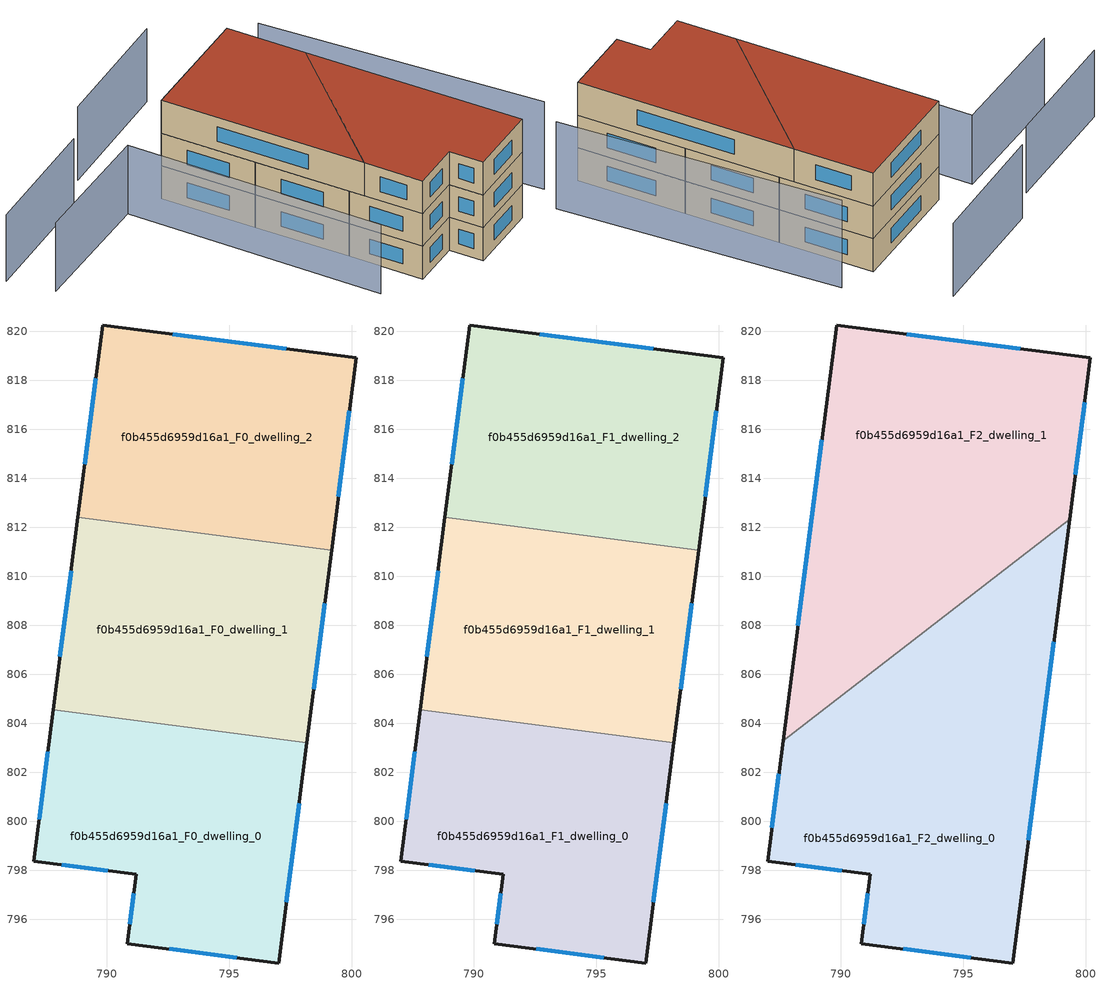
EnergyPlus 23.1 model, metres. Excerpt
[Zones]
f0b455d6959d16a1_F0_dwelling_0
 floor ground (EU_floor_Construction): 798.17,803.22 797.02,794.22 790.84,795.02 791.21,797.84 787.03,798.38 787.82,804.55 z0
 wall outside (EU_wall_Construction): 787.82,804.55 787.03,798.38 791.21,797.84 790.84,795.02 797.02,794.22 798.17,803.22 z0:3
 wall to f0b455d6959d16a1_F0_dwelling_1 (EU_wall_Construction): 798.17,803.22 787.82,804.55 z0:3
 window (EU_Window_Construction): 788.18,798.23 790.05,797.99 / 787.6,802.85 787.25,800.09 / 797.34,796.71 797.85,800.74 / 792.55,794.8 795.31,794.44 / 791.11,797.06 790.95,795.8 z0.83:2.17
f0b455d6959d16a1_F0_dwelling_1
 floor ground (EU_floor_Construction): 799.18,811.07 798.17,803.22 787.82,804.55 788.83,812.4 z0
 wall outside (EU_wall_Construction): 798.17,803.22 799.18,811.07 / 788.83,812.4 787.82,804.55 z0:3
 wall to f0b455d6959d16a1_F0_dwelling_2 (EU_wall_Construction): 799.18,811.07 788.83,812.4 z0:3
 window (EU_Window_Construction): 798.45,805.39 798.9,808.9 / 788.55,810.23 788.1,806.72 z0.83:2.17
f0b455d6959d16a1_F0_dwelling_2
 floor ground (EU_floor_Construction): 800.19,818.93 799.18,811.07 788.83,812.4 789.84,820.26 z0
 wall outside (EU_wall_Construction): 799.18,811.07 800.19,818.93 789.84,820.26 788.83,812.4 z0:3
 window (EU_Window_Construction): 797.33,819.3 792.7,819.89 / 799.46,813.24 799.91,816.76 / 789.56,818.09 789.11,814.57 z0.83:2.17
f0b455d6959d16a1_F1_dwelling_0
 floor to f0b455d6959d16a1_F0_dwelling_0 (EU_floor_Construction): 798.17,803.22 797.02,794.22 790.84,795.02 791.21,797.84 787.03,798.38 787.82,804.55 z3
 wall outside (EU_wall_Construction): 787.82,804.55 787.03,798.38 791.21,797.84 790.84,795.02 797.02,794.22 798.17,803.22 z3:6
 wall to f0b455d6959d16a1_F1_dwelling_1 (EU_wall_Construction): 798.17,803.22 787.82,804.55 z3:6
 window (EU_Window_Construction): 788.18,798.23 790.05,797.99 / 787.6,802.85 787.25,800.09 / 797.34,796.71 797.85,800.74 / 792.55,794.8 795.31,794.44 / 791.11,797.06 790.95,795.8 z3.83:5.17
f0b455d6959d16a1_F1_dwelling_1
 floor to f0b455d6959d16a1_F0_dwelling_1 (EU_floor_Construction): 799.18,811.07 798.17,803.22 787.82,804.55 788.83,812.4 z3
 wall outside (EU_wall_Construction): 798.17,803.22 799.18,811.07 / 788.83,812.4 787.82,804.55 z3:6
 wall to f0b455d6959d16a1_F1_dwelling_2 (EU_wall_Construction): 799.18,811.07 788.83,812.4 z3:6
 window (EU_Window_Construction): 798.45,805.39 798.9,808.9 / 788.55,810.23 788.1,806.72 z3.83:5.17
f0b455d6959d16a1_F1_dwelling_2
 floor to f0b455d6959d16a1_F0_dwelling_2 (EU_floor_Construction): 800.19,818.93 799.18,811.07 788.83,812.4 789.84,820.26 z3
 wall outside (EU_wall_Construction): 799.18,811.07 800.19,818.93 789.84,820.26 788.83,812.4 z3:6
 window (EU_Window_Construction): 797.33,819.3 792.7,819.89 / 799.46,813.24 799.91,816.76 / 789.56,818.09 789.11,814.57 z3.83:5.17
f0b455d6959d16a1_F2_dwelling_0
 floor to f0b455d6959d16a1_F1_dwelling_0 (EU_floor_Construction): 798.17,803.22 797.02,794.22 790.84,795.02 791.21,797.84 787.03,798.38 787.66,803.3 789.07,804.39 z6
 floor to f0b455d6959d16a1_F1_dwelling_1 (EU_floor_Construction): 799.18,811.07 798.17,803.22 789.07,804.39 797.93,811.23 z6
 floor to f0b455d6959d16a1_F1_dwelling_2 (EU_floor_Construction): 799.34,812.32 799.18,811.07 797.93,811.23 z6
 wall outside (EU_wall_Construction): 787.66,803.3 787.03,798.38 791.21,797.84 790.84,795.02 797.02,794.22 799.34,812.32 z6:9
 wall to f0b455d6959d16a1_F2_dwelling_1 (EU_wall_Construction): 799.34,812.32 787.66,803.3 z6:9
 window (EU_Window_Construction): 788.18,798.23 790.05,797.99 / 787.48,801.94 787.2,799.74 / 797.66,799.22 798.7,807.33 / 792.55,794.8 795.31,794.44 / 791.11,797.06 790.95,795.8 z6.83:8.17
 roof outside (EU_roof_Construction): 797.02,794.22 799.34,812.32 787.66,803.3 787.03,798.38 791.21,797.84 790.84,795.02 z9
f0b455d6959d16a1_F2_dwelling_1
 floor to f0b455d6959d16a1_F1_dwelling_1 (EU_floor_Construction): 797.93,811.23 789.07,804.39 787.82,804.55 788.83,812.4 z6
 floor to f0b455d6959d16a1_F1_dwelling_2 (EU_floor_Construction): 800.19,818.93 799.34,812.32 797.93,811.23 788.83,812.4 789.84,820.26 z6
 floor to f0b455d6959d16a1_F1_dwelling_0 (EU_floor_Construction): 789.07,804.39 787.66,803.3 787.82,804.55 z6
 wall outside (EU_wall_Construction): 799.34,812.32 800.19,818.93 789.84,820.26 787.66,803.3 z6:9
 window (EU_Window_Construction): 797.33,819.3 792.7,819.89 / 799.58,814.15 799.96,817.1 / 789.24,815.57 788.26,807.98 z6.83:8.17
 roof outside (EU_roof_Construction): 799.34,812.32 800.19,818.93 789.84,820.26 787.66,803.3 z9
shading: 800.98,793.99 802.9,817.47 z0:8; 775.96,823.45 787.12,821.92 / 787.12,821.92 784.19,800.66 z0:6.3; 786.75,826.08 775.86,827.38 z0:6.1; 801.03,825.64 789.86,826.94 z0:6.7
[Building]
EU S2 Campaign: North Axis=0; Terrain=City; Solar Distribution=FullExterior
[Site:Location]
Cape.Town.Intl.AP: Latitude=-33.965; Longitude=18.602; Time Zone=2; Elevation=46
[SizingPeriod:WeatherFileDays]
AnnualSizingPeriod: Begin Month=1; Begin Day of Month=1; End Month=12; End Day of Month=31; Day of Week for Start Day=Monday; Use Weather File Daylight Saving Period=No; Use Weather File Rain and Snow Indicators=No
[MATERIAL]
EU_InternalMass_Material: Roughness=MediumRough; Thickness=0.1; Conductivity=1; Density=1800; Specific Heat=900; Thermal Absorptance=0.9; Solar Absorptance=0.7; Visible Absorptance=0.7
[MATERIAL:NOMASS] Roughness=MediumRough; Thermal Absorptance=0.9; Solar Absorptance=0.7; Visible Absorptance=0.7
Name | Thermal Resistance
EU_wall_NoMass | 0.442504
EU_roof_NoMass | 3.89789
EU_floor_NoMass | 1.88143
[WINDOWMATERIAL:SIMPLEGLAZINGSYSTEM]
EU_Window_SimpleGlazing: UFactor=5.07782; Solar Heat Gain Coefficient=0.85; Visible Transmittance=0.85
[CONSTRUCTION]
EU_wall_Construction: EU_wall_NoMass
EU_roof_Construction: EU_roof_NoMass
EU_floor_Construction: EU_floor_NoMass
EU_Window_Construction: EU_Window_SimpleGlazing
EU_InternalMass_Construction: EU_InternalMass_Material
[ZONE] Type=1; Multiplier=1; Ceiling Height=autocalculate; Floor Area=autocalculate; Part of Total Floor Area=Yes
Name | Volume
f0b455d6959d16a1_F0_dwelling_0; f0b455d6959d16a1_F1_dwelling_0 | 247.986
f0b455d6959d16a1_F2_dwelling_0 | 371.984
f0b455d6959d16a1_F0_dwelling_1; f0b455d6959d16a1_F1_dwelling_1; f0b455d6959d16a1_F0_dwelling_2; f0b455d6959d16a1_F1_dwelling_2 | 247.987
f0b455d6959d16a1_F2_dwelling_1 | 371.983
[INTERNALMASS] Construction=EU_InternalMass_Construction
Name | Zone or ZoneList | Surface Area
f0b455d6959d16a1_F0_dwelling_0_EU_InternalMass | f0b455d6959d16a1_F0_dwelling_0 | 82.662
f0b455d6959d16a1_F0_dwelling_1_EU_InternalMass | f0b455d6959d16a1_F0_dwelling_1 | 82.6623
f0b455d6959d16a1_F0_dwelling_2_EU_InternalMass | f0b455d6959d16a1_F0_dwelling_2 | 82.6623
f0b455d6959d16a1_F1_dwelling_0_EU_InternalMass | f0b455d6959d16a1_F1_dwelling_0 | 82.662
f0b455d6959d16a1_F1_dwelling_1_EU_InternalMass | f0b455d6959d16a1_F1_dwelling_1 | 82.6623
f0b455d6959d16a1_F1_dwelling_2_EU_InternalMass | f0b455d6959d16a1_F1_dwelling_2 | 82.6623
f0b455d6959d16a1_F2_dwelling_0_EU_InternalMass | f0b455d6959d16a1_F2_dwelling_0 | 123.994
f0b455d6959d16a1_F2_dwelling_1_EU_InternalMass | f0b455d6959d16a1_F2_dwelling_1 | 123.994
[OTHEREQUIPMENT] Fuel Type=Electricity; Design Level Calculation Method=Watts/Area; Power per Zone Floor Area=1; Fraction Latent=0; Fraction Radiant=0; Fraction Lost=0; Carbon Dioxide Generation Rate=0; EndUse Subcategory=EU_Step8_InternalGains
Name | Zone or ZoneList or Space or SpaceList | Schedule
EU_Step8_InternalGain_f0b455d6959d16a1_F0_dwelling_0_f000 | f0b455d6959d16a1_F0_dwelling_0 | EU_Step8_GainSchedule_f0b455d6959d16a1_F0_dwelling_0_f000
EU_Step8_InternalGain_f0b455d6959d16a1_F0_dwelling_1_f000 | f0b455d6959d16a1_F0_dwelling_1 | EU_Step8_GainSchedule_f0b455d6959d16a1_F0_dwelling_1_f000
EU_Step8_InternalGain_f0b455d6959d16a1_F0_dwelling_2_f000 | f0b455d6959d16a1_F0_dwelling_2 | EU_Step8_GainSchedule_f0b455d6959d16a1_F0_dwelling_2_f000
EU_Step8_InternalGain_f0b455d6959d16a1_F1_dwelling_0_f000 | f0b455d6959d16a1_F1_dwelling_0 | EU_Step8_GainSchedule_f0b455d6959d16a1_F1_dwelling_0_f000
EU_Step8_InternalGain_f0b455d6959d16a1_F1_dwelling_1_f000 | f0b455d6959d16a1_F1_dwelling_1 | EU_Step8_GainSchedule_f0b455d6959d16a1_F1_dwelling_1_f000
EU_Step8_InternalGain_f0b455d6959d16a1_F1_dwelling_2_f000 | f0b455d6959d16a1_F1_dwelling_2 | EU_Step8_GainSchedule_f0b455d6959d16a1_F1_dwelling_2_f000
EU_Step8_InternalGain_f0b455d6959d16a1_F2_dwelling_0_f000 | f0b455d6959d16a1_F2_dwelling_0 | EU_Step8_GainSchedule_f0b455d6959d16a1_F2_dwelling_0_f000
EU_Step8_InternalGain_f0b455d6959d16a1_F2_dwelling_1_f000 | f0b455d6959d16a1_F2_dwelling_1 | EU_Step8_GainSchedule_f0b455d6959d16a1_F2_dwelling_1_f000
[ZONEVENTILATION:DESIGNFLOWRATE] Schedule=EU_AlwaysOn; Design Flow Rate Calculation Method=AirChanges/Hour; Air Changes per Hour=0.569476; Ventilation Type=Natural; Fan Pressure Rise=0; Fan Total Efficiency=1; Constant Term Coefficient=1; Temperature Term Coefficient=0; Velocity Term Coefficient=0; Velocity Squared Term Coefficient=0; Minimum Indoor Temperature=-100; Maximum Indoor Temperature=100; Delta Temperature=-100; Minimum Outdoor Temperature=-100; Maximum Outdoor Temperature=100; Maximum Wind Speed=40
Name | Zone or ZoneList or Space or SpaceList
EU_ConstantAir_f0b455d6959d16a1_F0_dwelling_0 | f0b455d6959d16a1_F0_dwelling_0
EU_ConstantAir_f0b455d6959d16a1_F0_dwelling_1 | f0b455d6959d16a1_F0_dwelling_1
EU_ConstantAir_f0b455d6959d16a1_F0_dwelling_2 | f0b455d6959d16a1_F0_dwelling_2
EU_ConstantAir_f0b455d6959d16a1_F1_dwelling_0 | f0b455d6959d16a1_F1_dwelling_0
EU_ConstantAir_f0b455d6959d16a1_F1_dwelling_1 | f0b455d6959d16a1_F1_dwelling_1
EU_ConstantAir_f0b455d6959d16a1_F1_dwelling_2 | f0b455d6959d16a1_F1_dwelling_2
EU_ConstantAir_f0b455d6959d16a1_F2_dwelling_0 | f0b455d6959d16a1_F2_dwelling_0
EU_ConstantAir_f0b455d6959d16a1_F2_dwelling_1 | f0b455d6959d16a1_F2_dwelling_1
[HVACTEMPLATE:THERMOSTAT] Constant Heating Setpoint=20; Constant Cooling Setpoint=50
EU_HeatOnly_f0b455d6959d16a1_F0_dwelling_0; EU_HeatOnly_f0b455d6959d16a1_F0_dwelling_1; EU_HeatOnly_f0b455d6959d16a1_F0_dwelling_2; EU_HeatOnly_f0b455d6959d16a1_F1_dwelling_0; EU_HeatOnly_f0b455d6959d16a1_F1_dwelling_1; EU_HeatOnly_f0b455d6959d16a1_F1_dwelling_2; EU_HeatOnly_f0b455d6959d16a1_F2_dwelling_0; EU_HeatOnly_f0b455d6959d16a1_F2_dwelling_1
[HVACTEMPLATE:ZONE:IDEALLOADSAIRSYSTEM] System Availability Schedule=EU_AlwaysOn; Maximum Heating Supply Air Temperature=50; Minimum Cooling Supply Air Temperature=13; Maximum Heating Supply Air Humidity Ratio=0.0156; Minimum Cooling Supply Air Humidity Ratio=0.0077; Heating Limit=NoLimit; Cooling Limit=NoLimit; Heating Availability Schedule=EU_AlwaysOn; Cooling Availability Schedule=EU_CoolingOff; Dehumidification Control Type=ConstantSensibleHeatRatio; Cooling Sensible Heat Ratio=0.7; Dehumidification Setpoint=60; Humidification Control Type=None; Humidification Setpoint=30; Outdoor Air Method=None; Outdoor Air Flow Rate per Person=0.00944; Outdoor Air Flow Rate per Zone Floor Area=0; Outdoor Air Flow Rate per Zone=0; Demand Controlled Ventilation Type=None; Outdoor Air Economizer Type=NoEconomizer; Heat Recovery Type=None; Sensible Heat Recovery Effectiveness=0.7; Latent Heat Recovery Effectiveness=0.65
Name | Template Thermostat
f0b455d6959d16a1_F0_dwelling_0 | EU_HeatOnly_f0b455d6959d16a1_F0_dwelling_0
f0b455d6959d16a1_F0_dwelling_1 | EU_HeatOnly_f0b455d6959d16a1_F0_dwelling_1
f0b455d6959d16a1_F0_dwelling_2 | EU_HeatOnly_f0b455d6959d16a1_F0_dwelling_2
f0b455d6959d16a1_F1_dwelling_0 | EU_HeatOnly_f0b455d6959d16a1_F1_dwelling_0
f0b455d6959d16a1_F1_dwelling_1 | EU_HeatOnly_f0b455d6959d16a1_F1_dwelling_1
f0b455d6959d16a1_F1_dwelling_2 | EU_HeatOnly_f0b455d6959d16a1_F1_dwelling_2
f0b455d6959d16a1_F2_dwelling_0 | EU_HeatOnly_f0b455d6959d16a1_F2_dwelling_0
f0b455d6959d16a1_F2_dwelling_1 | EU_HeatOnly_f0b455d6959d16a1_F2_dwelling_1
[SIZING:ZONE] Zone Cooling Design Supply Air Temperature Input Method=SupplyAirTemperature; Zone Cooling Design Supply Air Temperature=13; Zone Heating Design Supply Air Temperature Input Method=SupplyAirTemperature; Zone Heating Design Supply Air Temperature=50; Zone Cooling Design Supply Air Humidity Ratio=0.008; Zone Heating Design Supply Air Humidity Ratio=0.008; Cooling Design Air Flow Method=DesignDay; Cooling Design Air Flow Rate=0; Cooling Minimum Air Flow per Zone Floor Area=0.000762; Cooling Minimum Air Flow=0; Cooling Minimum Air Flow Fraction=0.2; Heating Design Air Flow Method=DesignDay; Heating Design Air Flow Rate=0; Heating Maximum Air Flow per Zone Floor Area=0.002032; Heating Maximum Air Flow=0.141576; Heating Maximum Air Flow Fraction=0.3; Account for Dedicated Outdoor Air System=No; Dedicated Outdoor Air System Control Strategy=NeutralSupplyAir; Dedicated Outdoor Air Low Setpoint Temperature for Design=autosize; Dedicated Outdoor Air High Setpoint Temperature for Design=autosize; Zone Load Sizing Method=Sensible Load Only No Latent Load; Zone Latent Cooling Design Supply Air Humidity Ratio Input Method=HumidityRatioDifference; Zone Cooling Design Supply Air Humidity Ratio Difference=0.005; Zone Latent Heating Design Supply Air Humidity Ratio Input Method=HumidityRatioDifference; Zone Humidification Design Supply Air Humidity Ratio Difference=0.005
f0b455d6959d16a1_F0_dwelling_0; f0b455d6959d16a1_F0_dwelling_1; f0b455d6959d16a1_F0_dwelling_2; f0b455d6959d16a1_F1_dwelling_0; f0b455d6959d16a1_F1_dwelling_1; f0b455d6959d16a1_F1_dwelling_2; f0b455d6959d16a1_F2_dwelling_0; f0b455d6959d16a1_F2_dwelling_1
[SCHEDULE:CONSTANT]
Name | Hourly Value
EU_AlwaysOn | 1
EU_CoolingOff | 0
[SCHEDULE:FILE] Column Number=1; Rows to Skip at Top=0; Number of Hours of Data=8760; Column Separator=Comma; Interpolate to Timestep=No; Minutes per Item=60; Adjust Schedule for Daylight Savings=Yes
Name | File
EU_Step8_GainSchedule_f0b455d6959d16a1_F0_dwelling_0_f000 | ../../schedules/f0b455d6959d16a1/f0b455d6959d16a1_F0_dwelling_0_f000_gain.csv
EU_Step8_GainSchedule_f0b455d6959d16a1_F0_dwelling_1_f000 | ../../schedules/f0b455d6959d16a1/f0b455d6959d16a1_F0_dwelling_1_f000_gain.csv
EU_Step8_GainSchedule_f0b455d6959d16a1_F0_dwelling_2_f000 | ../../schedules/f0b455d6959d16a1/f0b455d6959d16a1_F0_dwelling_2_f000_gain.csv
EU_Step8_GainSchedule_f0b455d6959d16a1_F1_dwelling_0_f000 | ../../schedules/f0b455d6959d16a1/f0b455d6959d16a1_F1_dwelling_0_f000_gain.csv
EU_Step8_GainSchedule_f0b455d6959d16a1_F1_dwelling_1_f000 | ../../schedules/f0b455d6959d16a1/f0b455d6959d16a1_F1_dwelling_1_f000_gain.csv
EU_Step8_GainSchedule_f0b455d6959d16a1_F1_dwelling_2_f000 | ../../schedules/f0b455d6959d16a1/f0b455d6959d16a1_F1_dwelling_2_f000_gain.csv
EU_Step8_GainSchedule_f0b455d6959d16a1_F2_dwelling_0_f000 | ../../schedules/f0b455d6959d16a1/f0b455d6959d16a1_F2_dwelling_0_f000_gain.csv
EU_Step8_GainSchedule_f0b455d6959d16a1_F2_dwelling_1_f000 | ../../schedules/f0b455d6959d16a1/f0b455d6959d16a1_F2_dwelling_1_f000_gain.csv
